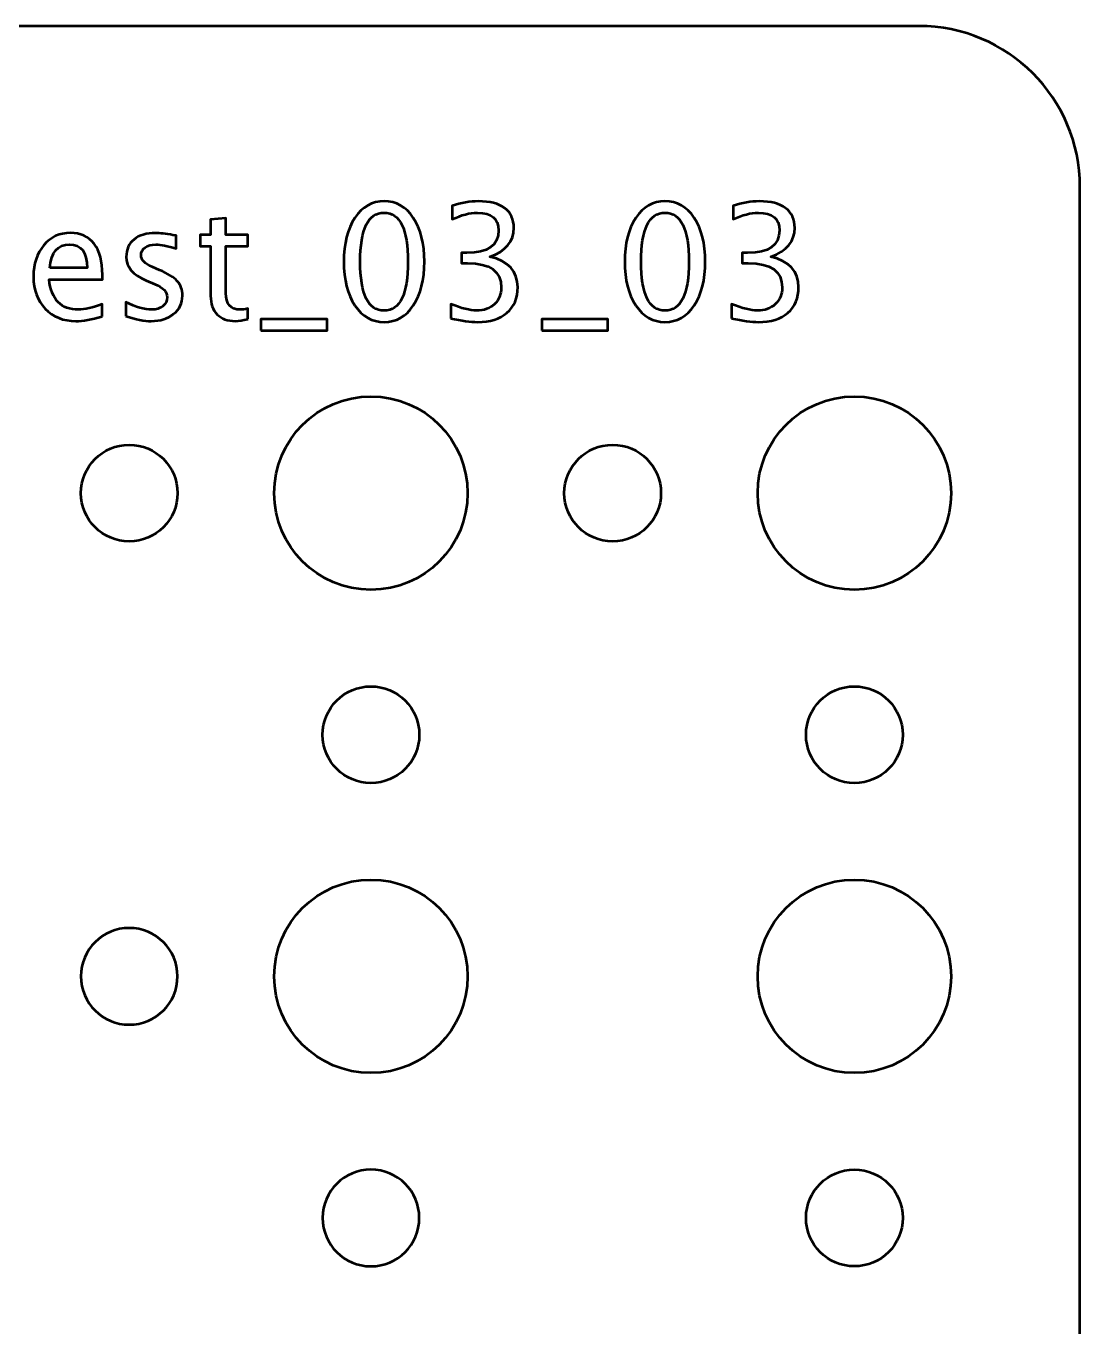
# Model space of a CAD drawing. Header units: centimetres. Extents: x -6.7 to 6.7, y -5.6 to 5.6.
# Drawn here: x 3.43 to 6.7, y 1.536 to 5.575 of the extents above; entities that cross this region are included whole.
import ezdxf

# ---------------------------------------------------------------- set-up
doc = ezdxf.new("R2010")
doc.units = ezdxf.units.CM
doc.header["$MEASUREMENT"] = 0
doc.layers.add('Layer 1', color=7, linetype='Continuous')

msp = doc.modelspace()

# ---------------------------------------------------------------- linework, layer by layer
at = {"layer": 'Layer 1', "lineweight": 53}
for centre, major_axis in [((4.50001, 4.12499), (0, 0.30001)), ((6.00001, 4.12499), (0, 0.30001)), ((3.75, 4.125), (0, 0.15)), ((5.25, 4.125), (0, 0.15)), ((4.5, 3.375), (0, 0.15)), ((6, 3.375), (0, 0.15)), ((4.50001, 2.62499), (0, 0.30001)), ((6.00001, 2.62499), (0, 0.30001)), ((6, 1.875), (0, 0.15))]:
    msp.add_ellipse(centre, major_axis=major_axis, ratio=1, dxfattribs=at)
for points, knots in [([(-6.7, -5.075), (-6.7, -5.075), (-6.7, 5.075), (-6.7, 5.075), (-6.7, 5.075), (-6.7, 5.35114), (-6.47614, 5.575), (-6.2, 5.575), (-6.2, 5.575), (-6.2, 5.575), (6.2, 5.575), (6.2, 5.575), (6.2, 5.575), (6.47614, 5.575), (6.7, 5.35114), (6.7, 5.075), (6.7, 5.075), (6.7, 5.075), (6.7, -5.075), (6.7, -5.075), (6.7, -5.075), (6.7, -5.35114), (6.47614, -5.575), (6.2, -5.575), (6.2, -5.575), (6.2, -5.575), (-6.2, -5.575), (-6.2, -5.575), (-6.2, -5.575), (-6.47614, -5.575), (-6.7, -5.35114), (-6.7, -5.075)], [0, 0, 0, 0, 0.1111111, 0.1111111, 0.1111111, 0.1111111, 0.2222222, 0.2222222, 0.2222222, 0.2222222, 0.3333333, 0.3333333, 0.3333333, 0.3333333, 0.4444444, 0.4444444, 0.4444444, 0.4444444, 0.5555556, 0.5555556, 0.5555556, 0.5555556, 0.6666667, 0.6666667, 0.6666667, 0.6666667, 0.7777778, 0.7777778, 0.7777778, 0.7777778, 1, 1, 1, 1]), ([(3.75, 2.775), (3.83284, 2.775), (3.9, 2.70784), (3.9, 2.625), (3.9, 2.625), (3.9, 2.54216), (3.83284, 2.475), (3.75, 2.475), (3.75, 2.475), (3.66716, 2.475), (3.6, 2.54216), (3.6, 2.625), (3.6, 2.625), (3.6, 2.70784), (3.66716, 2.775), (3.75, 2.775)], [0, 0, 0, 0, 0.2, 0.2, 0.2, 0.2, 0.4, 0.4, 0.4, 0.4, 0.6, 0.6, 0.6, 0.6, 1, 1, 1, 1]), ([(4.5, 2.025), (4.58284, 2.025), (4.65, 1.95784), (4.65, 1.875), (4.65, 1.875), (4.65, 1.79216), (4.58284, 1.725), (4.5, 1.725), (4.5, 1.725), (4.41716, 1.725), (4.35, 1.79216), (4.35, 1.875), (4.35, 1.875), (4.35, 1.95784), (4.41716, 2.025), (4.5, 2.025)], [0, 0, 0, 0, 0.2, 0.2, 0.2, 0.2, 0.4, 0.4, 0.4, 0.4, 0.6, 0.6, 0.6, 0.6, 1, 1, 1, 1])]:
    msp.add_open_spline(points, degree=3, knots=knots, dxfattribs=at)
at = {"layer": 'Layer 1', "color": 5, "lineweight": 53}
for points, knots in [([(4.54082, 4.6561), (4.50337, 4.6561), (4.47316, 4.6733), (4.45027, 4.70763), (4.45027, 4.70763), (4.42731, 4.74195), (4.41587, 4.78723), (4.41587, 4.84353), (4.41587, 4.84353), (4.41587, 4.89983), (4.42731, 4.94511), (4.45027, 4.97943), (4.45027, 4.97943), (4.47316, 5.01376), (4.50337, 5.03096), (4.54082, 5.03096), (4.54082, 5.03096), (4.57844, 5.03096), (4.60865, 5.01384), (4.63153, 4.9796), (4.63153, 4.9796), (4.65433, 4.94535), (4.66577, 4.9), (4.66577, 4.84353), (4.66577, 4.84353), (4.66577, 4.78723), (4.65433, 4.74195), (4.63153, 4.70763), (4.63153, 4.70763), (4.60865, 4.6733), (4.57844, 4.6561), (4.54082, 4.6561)], [0, 0, 0, 0, 0.1111111, 0.1111111, 0.1111111, 0.1111111, 0.2222222, 0.2222222, 0.2222222, 0.2222222, 0.3333333, 0.3333333, 0.3333333, 0.3333333, 0.4444444, 0.4444444, 0.4444444, 0.4444444, 0.5555556, 0.5555556, 0.5555556, 0.5555556, 0.6666667, 0.6666667, 0.6666667, 0.6666667, 0.7777778, 0.7777778, 0.7777778, 0.7777778, 1, 1, 1, 1]), ([(4.74743, 4.66746), (4.74743, 4.66746), (4.74743, 4.71191), (4.74743, 4.71191), (4.74743, 4.71191), (4.78134, 4.69841), (4.80793, 4.69166), (4.82744, 4.69166), (4.82744, 4.69166), (4.8504, 4.69166), (4.86892, 4.69825), (4.88316, 4.7115), (4.88316, 4.7115), (4.8974, 4.72475), (4.90448, 4.74204), (4.90448, 4.76327), (4.90448, 4.76327), (4.90448, 4.81365), (4.86942, 4.83884), (4.79929, 4.83884), (4.79929, 4.83884), (4.79929, 4.83884), (4.78052, 4.83884), (4.78052, 4.83884), (4.78052, 4.83884), (4.78052, 4.83884), (4.78052, 4.8707), (4.78052, 4.8707), (4.78052, 4.8707), (4.78052, 4.8707), (4.79715, 4.87094), (4.79715, 4.87094), (4.79715, 4.87094), (4.86308, 4.87094), (4.89609, 4.89415), (4.89609, 4.94066), (4.89609, 4.94066), (4.89609, 4.97713), (4.87419, 4.9954), (4.83048, 4.9954), (4.83048, 4.9954), (4.80702, 4.9954), (4.78101, 4.98865), (4.75237, 4.97515), (4.75237, 4.97515), (4.75237, 4.97515), (4.75237, 5.01664), (4.75237, 5.01664), (4.75237, 5.01664), (4.78044, 5.02619), (4.80752, 5.03096), (4.83353, 5.03096), (4.83353, 5.03096), (4.86892, 5.03096), (4.89617, 5.02388), (4.9151, 5.00973), (4.9151, 5.00973), (4.93403, 4.99565), (4.9435, 4.97515), (4.9435, 4.94832), (4.9435, 4.94832), (4.9435, 4.90642), (4.91872, 4.87654), (4.86909, 4.85876), (4.86909, 4.85876), (4.92663, 4.84534), (4.95535, 4.81382), (4.95535, 4.76401), (4.95535, 4.76401), (4.95535, 4.73043), (4.94424, 4.70401), (4.9221, 4.68483), (4.9221, 4.68483), (4.89996, 4.66565), (4.8695, 4.6561), (4.83081, 4.6561), (4.83081, 4.6561), (4.80875, 4.6561), (4.78101, 4.65989), (4.74743, 4.66746)], [0, 0, 0, 0, 0.047619, 0.047619, 0.047619, 0.047619, 0.0952381, 0.0952381, 0.0952381, 0.0952381, 0.1428571, 0.1428571, 0.1428571, 0.1428571, 0.1904762, 0.1904762, 0.1904762, 0.1904762, 0.2380952, 0.2380952, 0.2380952, 0.2380952, 0.2857143, 0.2857143, 0.2857143, 0.2857143, 0.3333333, 0.3333333, 0.3333333, 0.3333333, 0.3809524, 0.3809524, 0.3809524, 0.3809524, 0.4285714, 0.4285714, 0.4285714, 0.4285714, 0.4761905, 0.4761905, 0.4761905, 0.4761905, 0.5238095, 0.5238095, 0.5238095, 0.5238095, 0.5714286, 0.5714286, 0.5714286, 0.5714286, 0.6190476, 0.6190476, 0.6190476, 0.6190476, 0.6666667, 0.6666667, 0.6666667, 0.6666667, 0.7142857, 0.7142857, 0.7142857, 0.7142857, 0.7619048, 0.7619048, 0.7619048, 0.7619048, 0.8095238, 0.8095238, 0.8095238, 0.8095238, 0.8571429, 0.8571429, 0.8571429, 0.8571429, 0.9047619, 0.9047619, 0.9047619, 0.9047619, 1, 1, 1, 1]), ([(5.41237, 4.6561), (5.37492, 4.6561), (5.34471, 4.6733), (5.32182, 4.70763), (5.32182, 4.70763), (5.29886, 4.74195), (5.28742, 4.78723), (5.28742, 4.84353), (5.28742, 4.84353), (5.28742, 4.89983), (5.29886, 4.94511), (5.32182, 4.97943), (5.32182, 4.97943), (5.34471, 5.01376), (5.37492, 5.03096), (5.41237, 5.03096), (5.41237, 5.03096), (5.44999, 5.03096), (5.4802, 5.01384), (5.50308, 4.9796), (5.50308, 4.9796), (5.52588, 4.94535), (5.53732, 4.9), (5.53732, 4.84353), (5.53732, 4.84353), (5.53732, 4.78723), (5.52588, 4.74195), (5.50308, 4.70763), (5.50308, 4.70763), (5.4802, 4.6733), (5.44999, 4.6561), (5.41237, 4.6561)], [0, 0, 0, 0, 0.1111111, 0.1111111, 0.1111111, 0.1111111, 0.2222222, 0.2222222, 0.2222222, 0.2222222, 0.3333333, 0.3333333, 0.3333333, 0.3333333, 0.4444444, 0.4444444, 0.4444444, 0.4444444, 0.5555556, 0.5555556, 0.5555556, 0.5555556, 0.6666667, 0.6666667, 0.6666667, 0.6666667, 0.7777778, 0.7777778, 0.7777778, 0.7777778, 1, 1, 1, 1]), ([(5.61898, 4.66746), (5.61898, 4.66746), (5.61898, 4.71191), (5.61898, 4.71191), (5.61898, 4.71191), (5.65289, 4.69841), (5.67948, 4.69166), (5.69899, 4.69166), (5.69899, 4.69166), (5.72195, 4.69166), (5.74047, 4.69825), (5.75471, 4.7115), (5.75471, 4.7115), (5.76895, 4.72475), (5.77603, 4.74204), (5.77603, 4.76327), (5.77603, 4.76327), (5.77603, 4.81365), (5.74097, 4.83884), (5.67084, 4.83884), (5.67084, 4.83884), (5.67084, 4.83884), (5.65207, 4.83884), (5.65207, 4.83884), (5.65207, 4.83884), (5.65207, 4.83884), (5.65207, 4.8707), (5.65207, 4.8707), (5.65207, 4.8707), (5.65207, 4.8707), (5.6687, 4.87094), (5.6687, 4.87094), (5.6687, 4.87094), (5.73463, 4.87094), (5.76764, 4.89415), (5.76764, 4.94066), (5.76764, 4.94066), (5.76764, 4.97713), (5.74574, 4.9954), (5.70203, 4.9954), (5.70203, 4.9954), (5.67857, 4.9954), (5.65256, 4.98865), (5.62392, 4.97515), (5.62392, 4.97515), (5.62392, 4.97515), (5.62392, 5.01664), (5.62392, 5.01664), (5.62392, 5.01664), (5.65199, 5.02619), (5.67907, 5.03096), (5.70508, 5.03096), (5.70508, 5.03096), (5.74047, 5.03096), (5.76772, 5.02388), (5.78665, 5.00973), (5.78665, 5.00973), (5.80558, 4.99565), (5.81505, 4.97515), (5.81505, 4.94832), (5.81505, 4.94832), (5.81505, 4.90642), (5.79027, 4.87654), (5.74064, 4.85876), (5.74064, 4.85876), (5.79818, 4.84534), (5.8269, 4.81382), (5.8269, 4.76401), (5.8269, 4.76401), (5.8269, 4.73043), (5.81579, 4.70401), (5.79365, 4.68483), (5.79365, 4.68483), (5.77151, 4.66565), (5.74105, 4.6561), (5.70236, 4.6561), (5.70236, 4.6561), (5.6803, 4.6561), (5.65256, 4.65989), (5.61898, 4.66746)], [0, 0, 0, 0, 0.047619, 0.047619, 0.047619, 0.047619, 0.0952381, 0.0952381, 0.0952381, 0.0952381, 0.1428571, 0.1428571, 0.1428571, 0.1428571, 0.1904762, 0.1904762, 0.1904762, 0.1904762, 0.2380952, 0.2380952, 0.2380952, 0.2380952, 0.2857143, 0.2857143, 0.2857143, 0.2857143, 0.3333333, 0.3333333, 0.3333333, 0.3333333, 0.3809524, 0.3809524, 0.3809524, 0.3809524, 0.4285714, 0.4285714, 0.4285714, 0.4285714, 0.4761905, 0.4761905, 0.4761905, 0.4761905, 0.5238095, 0.5238095, 0.5238095, 0.5238095, 0.5714286, 0.5714286, 0.5714286, 0.5714286, 0.6190476, 0.6190476, 0.6190476, 0.6190476, 0.6666667, 0.6666667, 0.6666667, 0.6666667, 0.7142857, 0.7142857, 0.7142857, 0.7142857, 0.7619048, 0.7619048, 0.7619048, 0.7619048, 0.8095238, 0.8095238, 0.8095238, 0.8095238, 0.8571429, 0.8571429, 0.8571429, 0.8571429, 0.9047619, 0.9047619, 0.9047619, 0.9047619, 1, 1, 1, 1]), ([(4.11756, 4.66507), (4.1029, 4.66104), (4.09014, 4.65906), (4.07936, 4.65906), (4.07936, 4.65906), (4.05516, 4.65906), (4.03631, 4.66598), (4.02281, 4.67981), (4.02281, 4.67981), (4.00923, 4.69364), (4.00248, 4.71282), (4.00248, 4.73743), (4.00248, 4.73743), (4.00248, 4.73743), (4.00248, 4.89119), (4.00248, 4.89119), (4.00248, 4.89119), (4.00248, 4.89119), (3.96972, 4.89119), (3.96972, 4.89119), (3.96972, 4.89119), (3.96972, 4.89119), (3.96972, 4.92675), (3.96972, 4.92675), (3.96972, 4.92675), (3.96972, 4.92675), (4.00248, 4.92675), (4.00248, 4.92675), (4.00248, 4.92675), (4.00248, 4.92675), (4.00248, 4.97408), (4.00248, 4.97408), (4.00248, 4.97408), (4.00248, 4.97408), (4.04989, 4.97861), (4.04989, 4.97861), (4.04989, 4.97861), (4.04989, 4.97861), (4.04989, 4.92675), (4.04989, 4.92675), (4.04989, 4.92675), (4.04989, 4.92675), (4.11854, 4.92675), (4.11854, 4.92675), (4.11854, 4.92675), (4.11854, 4.92675), (4.11854, 4.89119), (4.11854, 4.89119), (4.11854, 4.89119), (4.11854, 4.89119), (4.04989, 4.89119), (4.04989, 4.89119), (4.04989, 4.89119), (4.04989, 4.89119), (4.04989, 4.74599), (4.04989, 4.74599), (4.04989, 4.74599), (4.04989, 4.71174), (4.06479, 4.69462), (4.09451, 4.69462), (4.09451, 4.69462), (4.10085, 4.69462), (4.1085, 4.69569), (4.11756, 4.69775), (4.11756, 4.69775), (4.11756, 4.69775), (4.11756, 4.66507), (4.11756, 4.66507)], [0, 0, 0, 0, 0.0555556, 0.0555556, 0.0555556, 0.0555556, 0.1111111, 0.1111111, 0.1111111, 0.1111111, 0.1666667, 0.1666667, 0.1666667, 0.1666667, 0.2222222, 0.2222222, 0.2222222, 0.2222222, 0.2777778, 0.2777778, 0.2777778, 0.2777778, 0.3333333, 0.3333333, 0.3333333, 0.3333333, 0.3888889, 0.3888889, 0.3888889, 0.3888889, 0.4444444, 0.4444444, 0.4444444, 0.4444444, 0.5, 0.5, 0.5, 0.5, 0.5555556, 0.5555556, 0.5555556, 0.5555556, 0.6111111, 0.6111111, 0.6111111, 0.6111111, 0.6666667, 0.6666667, 0.6666667, 0.6666667, 0.7222222, 0.7222222, 0.7222222, 0.7222222, 0.7777778, 0.7777778, 0.7777778, 0.7777778, 0.8333333, 0.8333333, 0.8333333, 0.8333333, 0.8888889, 0.8888889, 0.8888889, 0.8888889, 1, 1, 1, 1]), ([(4.54074, 4.69166), (4.59021, 4.69166), (4.6149, 4.74228), (4.6149, 4.84353), (4.6149, 4.84353), (4.6149, 4.94478), (4.59021, 4.9954), (4.54074, 4.9954), (4.54074, 4.9954), (4.49143, 4.9954), (4.46674, 4.94478), (4.46674, 4.84353), (4.46674, 4.84353), (4.46674, 4.74228), (4.49143, 4.69166), (4.54074, 4.69166)], [0, 0, 0, 0, 0.2, 0.2, 0.2, 0.2, 0.4, 0.4, 0.4, 0.4, 0.6, 0.6, 0.6, 0.6, 1, 1, 1, 1]), ([(5.41229, 4.69166), (5.46176, 4.69166), (5.48645, 4.74228), (5.48645, 4.84353), (5.48645, 4.84353), (5.48645, 4.94478), (5.46176, 4.9954), (5.41229, 4.9954), (5.41229, 4.9954), (5.36298, 4.9954), (5.33829, 4.94478), (5.33829, 4.84353), (5.33829, 4.84353), (5.33829, 4.74228), (5.36298, 4.69166), (5.41229, 4.69166)], [0, 0, 0, 0, 0.2, 0.2, 0.2, 0.2, 0.4, 0.4, 0.4, 0.4, 0.6, 0.6, 0.6, 0.6, 1, 1, 1, 1]), ([(3.66565, 4.67339), (3.63379, 4.66384), (3.60654, 4.65906), (3.58383, 4.65906), (3.58383, 4.65906), (3.54506, 4.65906), (3.51353, 4.6719), (3.48925, 4.6975), (3.48925, 4.6975), (3.46496, 4.7231), (3.45278, 4.75628), (3.45278, 4.79711), (3.45278, 4.79711), (3.45278, 4.8367), (3.46348, 4.86921), (3.48497, 4.89465), (3.48497, 4.89465), (3.50645, 4.92), (3.53394, 4.93268), (3.56744, 4.93268), (3.56744, 4.93268), (3.59914, 4.93268), (3.62367, 4.9214), (3.64095, 4.89885), (3.64095, 4.89885), (3.65824, 4.87629), (3.66688, 4.84435), (3.66688, 4.80295), (3.66688, 4.80295), (3.66688, 4.80295), (3.66663, 4.78846), (3.66663, 4.78846), (3.66663, 4.78846), (3.66663, 4.78846), (3.50118, 4.78846), (3.50118, 4.78846), (3.50118, 4.78846), (3.5081, 4.7259), (3.53863, 4.69462), (3.59272, 4.69462), (3.59272, 4.69462), (3.61255, 4.69462), (3.63684, 4.70022), (3.66565, 4.71142), (3.66565, 4.71142), (3.66565, 4.71142), (3.66565, 4.67339), (3.66565, 4.67339)], [0, 0, 0, 0, 0.0769231, 0.0769231, 0.0769231, 0.0769231, 0.1538462, 0.1538462, 0.1538462, 0.1538462, 0.2307692, 0.2307692, 0.2307692, 0.2307692, 0.3076923, 0.3076923, 0.3076923, 0.3076923, 0.3846154, 0.3846154, 0.3846154, 0.3846154, 0.4615385, 0.4615385, 0.4615385, 0.4615385, 0.5384615, 0.5384615, 0.5384615, 0.5384615, 0.6153846, 0.6153846, 0.6153846, 0.6153846, 0.6923077, 0.6923077, 0.6923077, 0.6923077, 0.7692308, 0.7692308, 0.7692308, 0.7692308, 0.8461538, 0.8461538, 0.8461538, 0.8461538, 1, 1, 1, 1]), ([(3.73932, 4.67437), (3.73932, 4.67437), (3.73932, 4.71784), (3.73932, 4.71784), (3.73932, 4.71784), (3.77035, 4.70236), (3.79727, 4.69462), (3.82024, 4.69462), (3.82024, 4.69462), (3.8339, 4.69462), (3.84526, 4.69833), (3.85423, 4.70574), (3.85423, 4.70574), (3.8632, 4.71306), (3.86773, 4.72228), (3.86773, 4.73339), (3.86773, 4.73339), (3.86773, 4.74961), (3.85514, 4.76303), (3.82995, 4.77365), (3.82995, 4.77365), (3.82995, 4.77365), (3.80221, 4.78542), (3.80221, 4.78542), (3.80221, 4.78542), (3.7613, 4.80237), (3.7408, 4.8269), (3.7408, 4.85876), (3.7408, 4.85876), (3.7408, 4.88156), (3.74887, 4.89951), (3.765, 4.91259), (3.765, 4.91259), (3.78114, 4.92568), (3.80328, 4.93218), (3.83135, 4.93218), (3.83135, 4.93218), (3.84592, 4.93218), (3.86403, 4.93021), (3.88551, 4.92618), (3.88551, 4.92618), (3.88551, 4.92618), (3.89539, 4.92428), (3.89539, 4.92428), (3.89539, 4.92428), (3.89539, 4.92428), (3.89539, 4.88477), (3.89539, 4.88477), (3.89539, 4.88477), (3.86897, 4.89267), (3.84789, 4.89662), (3.83217, 4.89662), (3.83217, 4.89662), (3.81834, 4.89662), (3.80739, 4.89358), (3.79908, 4.88757), (3.79908, 4.88757), (3.79085, 4.88156), (3.78673, 4.87349), (3.78673, 4.86337), (3.78673, 4.86337), (3.78673, 4.84913), (3.79826, 4.83703), (3.82139, 4.82723), (3.82139, 4.82723), (3.82139, 4.82723), (3.84419, 4.8176), (3.84419, 4.8176), (3.84419, 4.8176), (3.87004, 4.80674), (3.88831, 4.79521), (3.89901, 4.78311), (3.89901, 4.78311), (3.90979, 4.77101), (3.91514, 4.75587), (3.91514, 4.73776), (3.91514, 4.73776), (3.91514, 4.71479), (3.90609, 4.69594), (3.8879, 4.68121), (3.8879, 4.68121), (3.86979, 4.66647), (3.84658, 4.65906), (3.81834, 4.65906), (3.81834, 4.65906), (3.79661, 4.65906), (3.77035, 4.66417), (3.73932, 4.67437)], [0, 0, 0, 0, 0.0434783, 0.0434783, 0.0434783, 0.0434783, 0.0869565, 0.0869565, 0.0869565, 0.0869565, 0.1304348, 0.1304348, 0.1304348, 0.1304348, 0.173913, 0.173913, 0.173913, 0.173913, 0.2173913, 0.2173913, 0.2173913, 0.2173913, 0.2608696, 0.2608696, 0.2608696, 0.2608696, 0.3043478, 0.3043478, 0.3043478, 0.3043478, 0.3478261, 0.3478261, 0.3478261, 0.3478261, 0.3913043, 0.3913043, 0.3913043, 0.3913043, 0.4347826, 0.4347826, 0.4347826, 0.4347826, 0.4782609, 0.4782609, 0.4782609, 0.4782609, 0.5217391, 0.5217391, 0.5217391, 0.5217391, 0.5652174, 0.5652174, 0.5652174, 0.5652174, 0.6086957, 0.6086957, 0.6086957, 0.6086957, 0.6521739, 0.6521739, 0.6521739, 0.6521739, 0.6956522, 0.6956522, 0.6956522, 0.6956522, 0.7391304, 0.7391304, 0.7391304, 0.7391304, 0.7826087, 0.7826087, 0.7826087, 0.7826087, 0.826087, 0.826087, 0.826087, 0.826087, 0.8695652, 0.8695652, 0.8695652, 0.8695652, 0.9130435, 0.9130435, 0.9130435, 0.9130435, 1, 1, 1, 1]), ([(3.50365, 4.82402), (3.50365, 4.82402), (3.61922, 4.82402), (3.61922, 4.82402), (3.61922, 4.82402), (3.61922, 4.87275), (3.60103, 4.89712), (3.56473, 4.89712), (3.56473, 4.89712), (3.52818, 4.89712), (3.50785, 4.87275), (3.50365, 4.82402)], [0, 0, 0, 0, 0.25, 0.25, 0.25, 0.25, 0.5, 0.5, 0.5, 0.5, 1, 1, 1, 1]), ([(4.15854, 4.62943), (4.15854, 4.62943), (4.15854, 4.66499), (4.15854, 4.66499), (4.15854, 4.66499), (4.15854, 4.66499), (4.364, 4.66499), (4.364, 4.66499), (4.364, 4.66499), (4.364, 4.66499), (4.364, 4.62943), (4.364, 4.62943), (4.364, 4.62943), (4.364, 4.62943), (4.15854, 4.62943), (4.15854, 4.62943)], [0, 0, 0, 0, 0.2, 0.2, 0.2, 0.2, 0.4, 0.4, 0.4, 0.4, 0.6, 0.6, 0.6, 0.6, 1, 1, 1, 1]), ([(5.03009, 4.62943), (5.03009, 4.62943), (5.03009, 4.66499), (5.03009, 4.66499), (5.03009, 4.66499), (5.03009, 4.66499), (5.23555, 4.66499), (5.23555, 4.66499), (5.23555, 4.66499), (5.23555, 4.66499), (5.23555, 4.62943), (5.23555, 4.62943), (5.23555, 4.62943), (5.23555, 4.62943), (5.03009, 4.62943), (5.03009, 4.62943)], [0, 0, 0, 0, 0.2, 0.2, 0.2, 0.2, 0.4, 0.4, 0.4, 0.4, 0.6, 0.6, 0.6, 0.6, 1, 1, 1, 1])]:
    msp.add_open_spline(points, degree=3, knots=knots, dxfattribs=at)

doc.saveas('drawing.dxf')
